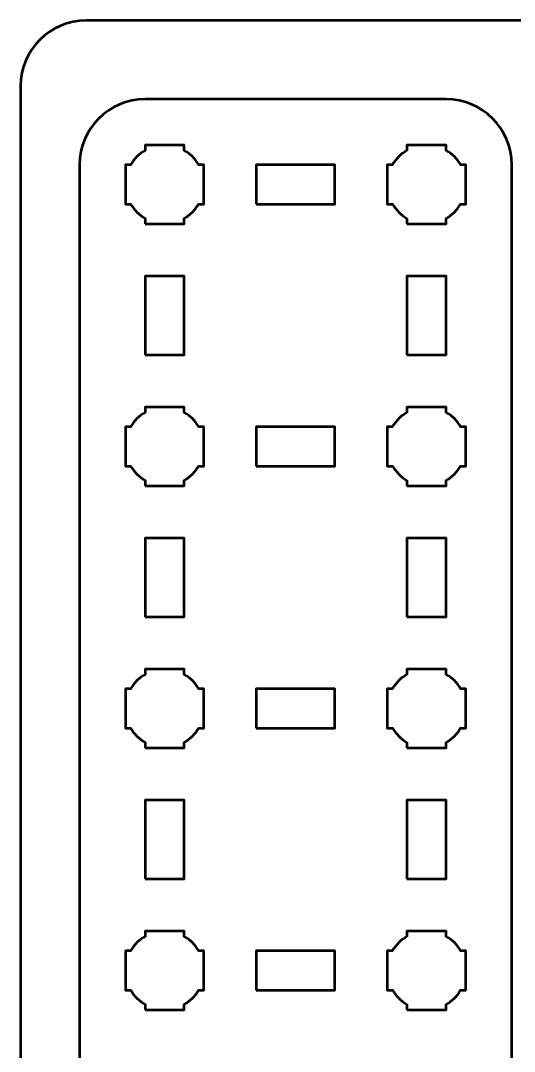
# Model space of a CAD drawing. Header units: centimetres. Extents: x -21 to 0, y -29.7 to 0.
# Drawn here: x -21 to -17.23, y -7.87 to 0 of the extents above; entities that cross this region are included whole.
import ezdxf

# ---------------------------------------------------------------- set-up
doc = ezdxf.new("R2010")
doc.units = ezdxf.units.CM
doc.header["$MEASUREMENT"] = 0
doc.layers.add('Layer 1', color=7, linetype='Continuous')

msp = doc.modelspace()

# ---------------------------------------------------------------- linework, layer by layer
at = {"layer": 'Layer 1', "color": 1, "lineweight": 53}
msp.add_open_spline([(-21.00003, -29.19995), (-21.00003, -29.19995), (-21.00003, -0.49992), (-21.00003, -0.49992), (-21.00003, -0.49992), (-21.00003, -0.22295), (-20.77694, 0.00004), (-20.49994, 0.00004), (-20.49994, 0.00004), (-20.49994, 0.00004), (-0.50008, 0.00004), (-0.50008, 0.00004), (-0.50008, 0.00004), (-0.22294, 0.00004), (0.00002, -0.22295), (0.00002, -0.49992), (0.00002, -0.49992), (0.00002, -0.49992), (0.00002, -29.19995), (0.00002, -29.19995), (0.00002, -29.19995), (0.00002, -29.47695), (-0.22294, -29.70004), (-0.50008, -29.70004), (-0.50008, -29.70004), (-0.50008, -29.70004), (-20.49994, -29.70004), (-20.49994, -29.70004), (-20.49994, -29.70004), (-20.77694, -29.70004), (-21.00003, -29.47695), (-21.00003, -29.19995)], degree=3, knots=[0, 0, 0, 0, 0.125, 0.125, 0.125, 0.125, 0.25, 0.25, 0.25, 0.25, 0.375, 0.375, 0.375, 0.375, 0.5, 0.5, 0.5, 0.5, 0.625, 0.625, 0.625, 0.625, 0.75, 0.75, 0.75, 0.75, 0.875, 0.875, 0.875, 0.875, 1, 1, 1, 1], dxfattribs=at)
at = {"layer": 'Layer 1', "color": 3, "lineweight": 53}
msp.add_open_spline([(-17.74994, -15.89996), (-17.74994, -15.89996), (-20.04994, -15.89996), (-20.04994, -15.89996), (-20.04994, -15.89996), (-20.32603, -15.89996), (-20.54994, -15.67605), (-20.54994, -15.39996), (-20.54994, -15.39996), (-20.54994, -15.39996), (-20.54994, -1.09996), (-20.54994, -1.09996), (-20.54994, -1.09996), (-20.54994, -0.82387), (-20.32603, -0.59996), (-20.04994, -0.59996), (-20.04994, -0.59996), (-20.04994, -0.59996), (-17.74994, -0.59996), (-17.74994, -0.59996), (-17.74994, -0.59996), (-17.47385, -0.59996), (-17.24994, -0.82387), (-17.24994, -1.09996), (-17.24994, -1.09996), (-17.24994, -1.09996), (-17.24994, -15.39996), (-17.24994, -15.39996), (-17.24994, -15.39996), (-17.24994, -15.67605), (-17.47385, -15.89996), (-17.74994, -15.89996)], degree=3, knots=[0, 0, 0, 0, 0.125, 0.125, 0.125, 0.125, 0.25, 0.25, 0.25, 0.25, 0.375, 0.375, 0.375, 0.375, 0.5, 0.5, 0.5, 0.5, 0.625, 0.625, 0.625, 0.625, 0.75, 0.75, 0.75, 0.75, 0.875, 0.875, 0.875, 0.875, 1, 1, 1, 1], dxfattribs=at)
at = {"layer": 'Layer 1', "lineweight": 53}
for points, knots in [([(-20.04994, -1.54996), (-20.04994, -1.54996), (-20.04994, -1.50981), (-20.04994, -1.50981), (-20.04994, -1.50981), (-20.09547, -1.48346), (-20.13344, -1.44549), (-20.15979, -1.39996), (-20.15979, -1.39996), (-20.15979, -1.39996), (-20.19994, -1.39996), (-20.19994, -1.39996), (-20.19994, -1.39996), (-20.19994, -1.39996), (-20.19994, -1.24996), (-20.19994, -1.24996), (-20.19994, -1.24996), (-20.19994, -1.24996), (-20.19994, -1.09996), (-20.19994, -1.09996), (-20.19994, -1.09996), (-20.19994, -1.09996), (-20.15979, -1.09996), (-20.15979, -1.09996), (-20.15979, -1.09996), (-20.13344, -1.05443), (-20.09547, -1.01646), (-20.04994, -0.99011), (-20.04994, -0.99011), (-20.04994, -0.99011), (-20.04994, -0.94996), (-20.04994, -0.94996), (-20.04994, -0.94996), (-20.04994, -0.94996), (-19.89994, -0.94996), (-19.89994, -0.94996), (-19.89994, -0.94996), (-19.89994, -0.94996), (-19.74994, -0.94996), (-19.74994, -0.94996), (-19.74994, -0.94996), (-19.74994, -0.94996), (-19.74994, -0.99011), (-19.74994, -0.99011), (-19.74994, -0.99011), (-19.70441, -1.01646), (-19.66644, -1.05443), (-19.64009, -1.09996), (-19.64009, -1.09996), (-19.64009, -1.09996), (-19.59994, -1.09996), (-19.59994, -1.09996), (-19.59994, -1.09996), (-19.59994, -1.09996), (-19.59994, -1.24996), (-19.59994, -1.24996), (-19.59994, -1.24996), (-19.59994, -1.24996), (-19.59994, -1.39996), (-19.59994, -1.39996), (-19.59994, -1.39996), (-19.59994, -1.39996), (-19.64009, -1.39996), (-19.64009, -1.39996), (-19.64009, -1.39996), (-19.66644, -1.44549), (-19.70441, -1.48346), (-19.74994, -1.50981), (-19.74994, -1.50981), (-19.74994, -1.50981), (-19.74994, -1.54996), (-19.74994, -1.54996), (-19.74994, -1.54996), (-19.74994, -1.54996), (-19.89994, -1.54996), (-19.89994, -1.54996), (-19.89994, -1.54996), (-19.89994, -1.54996), (-20.04994, -1.54996), (-20.04994, -1.54996)], [0, 0, 0, 0, 0.05, 0.05, 0.05, 0.05, 0.1, 0.1, 0.1, 0.1, 0.15, 0.15, 0.15, 0.15, 0.2, 0.2, 0.2, 0.2, 0.25, 0.25, 0.25, 0.25, 0.3, 0.3, 0.3, 0.3, 0.35, 0.35, 0.35, 0.35, 0.4, 0.4, 0.4, 0.4, 0.45, 0.45, 0.45, 0.45, 0.5, 0.5, 0.5, 0.5, 0.55, 0.55, 0.55, 0.55, 0.6, 0.6, 0.6, 0.6, 0.65, 0.65, 0.65, 0.65, 0.7, 0.7, 0.7, 0.7, 0.75, 0.75, 0.75, 0.75, 0.8, 0.8, 0.8, 0.8, 0.85, 0.85, 0.85, 0.85, 0.9, 0.9, 0.9, 0.9, 0.95, 0.95, 0.95, 0.95, 1, 1, 1, 1]), ([(-18.04994, -1.54996), (-18.04994, -1.54996), (-18.04994, -1.50981), (-18.04994, -1.50981), (-18.04994, -1.50981), (-18.09547, -1.48346), (-18.13344, -1.44549), (-18.15979, -1.39996), (-18.15979, -1.39996), (-18.15979, -1.39996), (-18.19994, -1.39996), (-18.19994, -1.39996), (-18.19994, -1.39996), (-18.19994, -1.39996), (-18.19994, -1.24996), (-18.19994, -1.24996), (-18.19994, -1.24996), (-18.19994, -1.24996), (-18.19994, -1.09996), (-18.19994, -1.09996), (-18.19994, -1.09996), (-18.19994, -1.09996), (-18.15979, -1.09996), (-18.15979, -1.09996), (-18.15979, -1.09996), (-18.13344, -1.05443), (-18.09547, -1.01646), (-18.04994, -0.99011), (-18.04994, -0.99011), (-18.04994, -0.99011), (-18.04994, -0.94996), (-18.04994, -0.94996), (-18.04994, -0.94996), (-18.04994, -0.94996), (-17.89994, -0.94996), (-17.89994, -0.94996), (-17.89994, -0.94996), (-17.89994, -0.94996), (-17.74994, -0.94996), (-17.74994, -0.94996), (-17.74994, -0.94996), (-17.74994, -0.94996), (-17.74994, -0.99011), (-17.74994, -0.99011), (-17.74994, -0.99011), (-17.70441, -1.01646), (-17.66644, -1.05443), (-17.64009, -1.09996), (-17.64009, -1.09996), (-17.64009, -1.09996), (-17.59994, -1.09996), (-17.59994, -1.09996), (-17.59994, -1.09996), (-17.59994, -1.09996), (-17.59994, -1.24996), (-17.59994, -1.24996), (-17.59994, -1.24996), (-17.59994, -1.24996), (-17.59994, -1.39996), (-17.59994, -1.39996), (-17.59994, -1.39996), (-17.59994, -1.39996), (-17.64009, -1.39996), (-17.64009, -1.39996), (-17.64009, -1.39996), (-17.66644, -1.44549), (-17.70441, -1.48346), (-17.74994, -1.50981), (-17.74994, -1.50981), (-17.74994, -1.50981), (-17.74994, -1.54996), (-17.74994, -1.54996), (-17.74994, -1.54996), (-17.74994, -1.54996), (-17.89994, -1.54996), (-17.89994, -1.54996), (-17.89994, -1.54996), (-17.89994, -1.54996), (-18.04994, -1.54996), (-18.04994, -1.54996)], [0, 0, 0, 0, 0.05, 0.05, 0.05, 0.05, 0.1, 0.1, 0.1, 0.1, 0.15, 0.15, 0.15, 0.15, 0.2, 0.2, 0.2, 0.2, 0.25, 0.25, 0.25, 0.25, 0.3, 0.3, 0.3, 0.3, 0.35, 0.35, 0.35, 0.35, 0.4, 0.4, 0.4, 0.4, 0.45, 0.45, 0.45, 0.45, 0.5, 0.5, 0.5, 0.5, 0.55, 0.55, 0.55, 0.55, 0.6, 0.6, 0.6, 0.6, 0.65, 0.65, 0.65, 0.65, 0.7, 0.7, 0.7, 0.7, 0.75, 0.75, 0.75, 0.75, 0.8, 0.8, 0.8, 0.8, 0.85, 0.85, 0.85, 0.85, 0.9, 0.9, 0.9, 0.9, 0.95, 0.95, 0.95, 0.95, 1, 1, 1, 1]), ([(-19.19994, -1.39996), (-19.19994, -1.39996), (-19.19994, -1.09996), (-19.19994, -1.09996), (-19.19994, -1.09996), (-19.19994, -1.09996), (-18.59994, -1.09996), (-18.59994, -1.09996), (-18.59994, -1.09996), (-18.59994, -1.09996), (-18.59994, -1.39996), (-18.59994, -1.39996), (-18.59994, -1.39996), (-18.59994, -1.39996), (-19.19994, -1.39996), (-19.19994, -1.39996)], [0, 0, 0, 0, 0.25, 0.25, 0.25, 0.25, 0.5, 0.5, 0.5, 0.5, 0.75, 0.75, 0.75, 0.75, 1, 1, 1, 1]), ([(-20.04994, -2.54996), (-20.04994, -2.54996), (-20.04994, -1.94996), (-20.04994, -1.94996), (-20.04994, -1.94996), (-20.04994, -1.94996), (-19.74994, -1.94996), (-19.74994, -1.94996), (-19.74994, -1.94996), (-19.74994, -1.94996), (-19.74994, -2.54996), (-19.74994, -2.54996), (-19.74994, -2.54996), (-19.74994, -2.54996), (-20.04994, -2.54996), (-20.04994, -2.54996)], [0, 0, 0, 0, 0.25, 0.25, 0.25, 0.25, 0.5, 0.5, 0.5, 0.5, 0.75, 0.75, 0.75, 0.75, 1, 1, 1, 1]), ([(-18.04994, -2.54996), (-18.04994, -2.54996), (-18.04994, -1.94996), (-18.04994, -1.94996), (-18.04994, -1.94996), (-18.04994, -1.94996), (-17.74994, -1.94996), (-17.74994, -1.94996), (-17.74994, -1.94996), (-17.74994, -1.94996), (-17.74994, -2.54996), (-17.74994, -2.54996), (-17.74994, -2.54996), (-17.74994, -2.54996), (-18.04994, -2.54996), (-18.04994, -2.54996)], [0, 0, 0, 0, 0.25, 0.25, 0.25, 0.25, 0.5, 0.5, 0.5, 0.5, 0.75, 0.75, 0.75, 0.75, 1, 1, 1, 1]), ([(-20.04994, -3.54996), (-20.04994, -3.54996), (-20.04994, -3.50981), (-20.04994, -3.50981), (-20.04994, -3.50981), (-20.09547, -3.48346), (-20.13344, -3.44549), (-20.15979, -3.39996), (-20.15979, -3.39996), (-20.15979, -3.39996), (-20.19994, -3.39996), (-20.19994, -3.39996), (-20.19994, -3.39996), (-20.19994, -3.39996), (-20.19994, -3.24996), (-20.19994, -3.24996), (-20.19994, -3.24996), (-20.19994, -3.24996), (-20.19994, -3.09996), (-20.19994, -3.09996), (-20.19994, -3.09996), (-20.19994, -3.09996), (-20.15979, -3.09996), (-20.15979, -3.09996), (-20.15979, -3.09996), (-20.13344, -3.05443), (-20.09547, -3.01646), (-20.04994, -2.99011), (-20.04994, -2.99011), (-20.04994, -2.99011), (-20.04994, -2.94996), (-20.04994, -2.94996), (-20.04994, -2.94996), (-20.04994, -2.94996), (-19.89994, -2.94996), (-19.89994, -2.94996), (-19.89994, -2.94996), (-19.89994, -2.94996), (-19.74994, -2.94996), (-19.74994, -2.94996), (-19.74994, -2.94996), (-19.74994, -2.94996), (-19.74994, -2.99011), (-19.74994, -2.99011), (-19.74994, -2.99011), (-19.70441, -3.01646), (-19.66644, -3.05443), (-19.64009, -3.09996), (-19.64009, -3.09996), (-19.64009, -3.09996), (-19.59994, -3.09996), (-19.59994, -3.09996), (-19.59994, -3.09996), (-19.59994, -3.09996), (-19.59994, -3.24996), (-19.59994, -3.24996), (-19.59994, -3.24996), (-19.59994, -3.24996), (-19.59994, -3.39996), (-19.59994, -3.39996), (-19.59994, -3.39996), (-19.59994, -3.39996), (-19.64009, -3.39996), (-19.64009, -3.39996), (-19.64009, -3.39996), (-19.66644, -3.44549), (-19.70441, -3.48346), (-19.74994, -3.50981), (-19.74994, -3.50981), (-19.74994, -3.50981), (-19.74994, -3.54996), (-19.74994, -3.54996), (-19.74994, -3.54996), (-19.74994, -3.54996), (-19.89994, -3.54996), (-19.89994, -3.54996), (-19.89994, -3.54996), (-19.89994, -3.54996), (-20.04994, -3.54996), (-20.04994, -3.54996)], [0, 0, 0, 0, 0.05, 0.05, 0.05, 0.05, 0.1, 0.1, 0.1, 0.1, 0.15, 0.15, 0.15, 0.15, 0.2, 0.2, 0.2, 0.2, 0.25, 0.25, 0.25, 0.25, 0.3, 0.3, 0.3, 0.3, 0.35, 0.35, 0.35, 0.35, 0.4, 0.4, 0.4, 0.4, 0.45, 0.45, 0.45, 0.45, 0.5, 0.5, 0.5, 0.5, 0.55, 0.55, 0.55, 0.55, 0.6, 0.6, 0.6, 0.6, 0.65, 0.65, 0.65, 0.65, 0.7, 0.7, 0.7, 0.7, 0.75, 0.75, 0.75, 0.75, 0.8, 0.8, 0.8, 0.8, 0.85, 0.85, 0.85, 0.85, 0.9, 0.9, 0.9, 0.9, 0.95, 0.95, 0.95, 0.95, 1, 1, 1, 1]), ([(-18.04994, -3.54996), (-18.04994, -3.54996), (-18.04994, -3.50981), (-18.04994, -3.50981), (-18.04994, -3.50981), (-18.09547, -3.48346), (-18.13344, -3.44549), (-18.15979, -3.39996), (-18.15979, -3.39996), (-18.15979, -3.39996), (-18.19994, -3.39996), (-18.19994, -3.39996), (-18.19994, -3.39996), (-18.19994, -3.39996), (-18.19994, -3.24996), (-18.19994, -3.24996), (-18.19994, -3.24996), (-18.19994, -3.24996), (-18.19994, -3.09996), (-18.19994, -3.09996), (-18.19994, -3.09996), (-18.19994, -3.09996), (-18.15979, -3.09996), (-18.15979, -3.09996), (-18.15979, -3.09996), (-18.13344, -3.05443), (-18.09547, -3.01646), (-18.04994, -2.99011), (-18.04994, -2.99011), (-18.04994, -2.99011), (-18.04994, -2.94996), (-18.04994, -2.94996), (-18.04994, -2.94996), (-18.04994, -2.94996), (-17.89994, -2.94996), (-17.89994, -2.94996), (-17.89994, -2.94996), (-17.89994, -2.94996), (-17.74994, -2.94996), (-17.74994, -2.94996), (-17.74994, -2.94996), (-17.74994, -2.94996), (-17.74994, -2.99011), (-17.74994, -2.99011), (-17.74994, -2.99011), (-17.70441, -3.01646), (-17.66644, -3.05443), (-17.64009, -3.09996), (-17.64009, -3.09996), (-17.64009, -3.09996), (-17.59994, -3.09996), (-17.59994, -3.09996), (-17.59994, -3.09996), (-17.59994, -3.09996), (-17.59994, -3.24996), (-17.59994, -3.24996), (-17.59994, -3.24996), (-17.59994, -3.24996), (-17.59994, -3.39996), (-17.59994, -3.39996), (-17.59994, -3.39996), (-17.59994, -3.39996), (-17.64009, -3.39996), (-17.64009, -3.39996), (-17.64009, -3.39996), (-17.66644, -3.44549), (-17.70441, -3.48346), (-17.74994, -3.50981), (-17.74994, -3.50981), (-17.74994, -3.50981), (-17.74994, -3.54996), (-17.74994, -3.54996), (-17.74994, -3.54996), (-17.74994, -3.54996), (-17.89994, -3.54996), (-17.89994, -3.54996), (-17.89994, -3.54996), (-17.89994, -3.54996), (-18.04994, -3.54996), (-18.04994, -3.54996)], [0, 0, 0, 0, 0.05, 0.05, 0.05, 0.05, 0.1, 0.1, 0.1, 0.1, 0.15, 0.15, 0.15, 0.15, 0.2, 0.2, 0.2, 0.2, 0.25, 0.25, 0.25, 0.25, 0.3, 0.3, 0.3, 0.3, 0.35, 0.35, 0.35, 0.35, 0.4, 0.4, 0.4, 0.4, 0.45, 0.45, 0.45, 0.45, 0.5, 0.5, 0.5, 0.5, 0.55, 0.55, 0.55, 0.55, 0.6, 0.6, 0.6, 0.6, 0.65, 0.65, 0.65, 0.65, 0.7, 0.7, 0.7, 0.7, 0.75, 0.75, 0.75, 0.75, 0.8, 0.8, 0.8, 0.8, 0.85, 0.85, 0.85, 0.85, 0.9, 0.9, 0.9, 0.9, 0.95, 0.95, 0.95, 0.95, 1, 1, 1, 1]), ([(-19.19994, -3.39996), (-19.19994, -3.39996), (-19.19994, -3.09996), (-19.19994, -3.09996), (-19.19994, -3.09996), (-19.19994, -3.09996), (-18.59994, -3.09996), (-18.59994, -3.09996), (-18.59994, -3.09996), (-18.59994, -3.09996), (-18.59994, -3.39996), (-18.59994, -3.39996), (-18.59994, -3.39996), (-18.59994, -3.39996), (-19.19994, -3.39996), (-19.19994, -3.39996)], [0, 0, 0, 0, 0.25, 0.25, 0.25, 0.25, 0.5, 0.5, 0.5, 0.5, 0.75, 0.75, 0.75, 0.75, 1, 1, 1, 1]), ([(-20.04994, -4.54996), (-20.04994, -4.54996), (-20.04994, -3.94996), (-20.04994, -3.94996), (-20.04994, -3.94996), (-20.04994, -3.94996), (-19.74994, -3.94996), (-19.74994, -3.94996), (-19.74994, -3.94996), (-19.74994, -3.94996), (-19.74994, -4.54996), (-19.74994, -4.54996), (-19.74994, -4.54996), (-19.74994, -4.54996), (-20.04994, -4.54996), (-20.04994, -4.54996)], [0, 0, 0, 0, 0.25, 0.25, 0.25, 0.25, 0.5, 0.5, 0.5, 0.5, 0.75, 0.75, 0.75, 0.75, 1, 1, 1, 1]), ([(-18.04994, -4.54996), (-18.04994, -4.54996), (-18.04994, -3.94996), (-18.04994, -3.94996), (-18.04994, -3.94996), (-18.04994, -3.94996), (-17.74994, -3.94996), (-17.74994, -3.94996), (-17.74994, -3.94996), (-17.74994, -3.94996), (-17.74994, -4.54996), (-17.74994, -4.54996), (-17.74994, -4.54996), (-17.74994, -4.54996), (-18.04994, -4.54996), (-18.04994, -4.54996)], [0, 0, 0, 0, 0.25, 0.25, 0.25, 0.25, 0.5, 0.5, 0.5, 0.5, 0.75, 0.75, 0.75, 0.75, 1, 1, 1, 1]), ([(-20.04994, -5.54996), (-20.04994, -5.54996), (-20.04994, -5.50981), (-20.04994, -5.50981), (-20.04994, -5.50981), (-20.09547, -5.48346), (-20.13344, -5.44549), (-20.15979, -5.39996), (-20.15979, -5.39996), (-20.15979, -5.39996), (-20.19994, -5.39996), (-20.19994, -5.39996), (-20.19994, -5.39996), (-20.19994, -5.39996), (-20.19994, -5.24996), (-20.19994, -5.24996), (-20.19994, -5.24996), (-20.19994, -5.24996), (-20.19994, -5.09996), (-20.19994, -5.09996), (-20.19994, -5.09996), (-20.19994, -5.09996), (-20.15979, -5.09996), (-20.15979, -5.09996), (-20.15979, -5.09996), (-20.13344, -5.05443), (-20.09547, -5.01646), (-20.04994, -4.99011), (-20.04994, -4.99011), (-20.04994, -4.99011), (-20.04994, -4.94996), (-20.04994, -4.94996), (-20.04994, -4.94996), (-20.04994, -4.94996), (-19.89994, -4.94996), (-19.89994, -4.94996), (-19.89994, -4.94996), (-19.89994, -4.94996), (-19.74994, -4.94996), (-19.74994, -4.94996), (-19.74994, -4.94996), (-19.74994, -4.94996), (-19.74994, -4.99011), (-19.74994, -4.99011), (-19.74994, -4.99011), (-19.70441, -5.01646), (-19.66644, -5.05443), (-19.64009, -5.09996), (-19.64009, -5.09996), (-19.64009, -5.09996), (-19.59994, -5.09996), (-19.59994, -5.09996), (-19.59994, -5.09996), (-19.59994, -5.09996), (-19.59994, -5.24996), (-19.59994, -5.24996), (-19.59994, -5.24996), (-19.59994, -5.24996), (-19.59994, -5.39996), (-19.59994, -5.39996), (-19.59994, -5.39996), (-19.59994, -5.39996), (-19.64009, -5.39996), (-19.64009, -5.39996), (-19.64009, -5.39996), (-19.66644, -5.44549), (-19.70441, -5.48346), (-19.74994, -5.50981), (-19.74994, -5.50981), (-19.74994, -5.50981), (-19.74994, -5.54996), (-19.74994, -5.54996), (-19.74994, -5.54996), (-19.74994, -5.54996), (-19.89994, -5.54996), (-19.89994, -5.54996), (-19.89994, -5.54996), (-19.89994, -5.54996), (-20.04994, -5.54996), (-20.04994, -5.54996)], [0, 0, 0, 0, 0.05, 0.05, 0.05, 0.05, 0.1, 0.1, 0.1, 0.1, 0.15, 0.15, 0.15, 0.15, 0.2, 0.2, 0.2, 0.2, 0.25, 0.25, 0.25, 0.25, 0.3, 0.3, 0.3, 0.3, 0.35, 0.35, 0.35, 0.35, 0.4, 0.4, 0.4, 0.4, 0.45, 0.45, 0.45, 0.45, 0.5, 0.5, 0.5, 0.5, 0.55, 0.55, 0.55, 0.55, 0.6, 0.6, 0.6, 0.6, 0.65, 0.65, 0.65, 0.65, 0.7, 0.7, 0.7, 0.7, 0.75, 0.75, 0.75, 0.75, 0.8, 0.8, 0.8, 0.8, 0.85, 0.85, 0.85, 0.85, 0.9, 0.9, 0.9, 0.9, 0.95, 0.95, 0.95, 0.95, 1, 1, 1, 1]), ([(-18.04994, -5.54996), (-18.04994, -5.54996), (-18.04994, -5.50981), (-18.04994, -5.50981), (-18.04994, -5.50981), (-18.09547, -5.48346), (-18.13344, -5.44549), (-18.15979, -5.39996), (-18.15979, -5.39996), (-18.15979, -5.39996), (-18.19994, -5.39996), (-18.19994, -5.39996), (-18.19994, -5.39996), (-18.19994, -5.39996), (-18.19994, -5.24996), (-18.19994, -5.24996), (-18.19994, -5.24996), (-18.19994, -5.24996), (-18.19994, -5.09996), (-18.19994, -5.09996), (-18.19994, -5.09996), (-18.19994, -5.09996), (-18.15979, -5.09996), (-18.15979, -5.09996), (-18.15979, -5.09996), (-18.13344, -5.05443), (-18.09547, -5.01646), (-18.04994, -4.99011), (-18.04994, -4.99011), (-18.04994, -4.99011), (-18.04994, -4.94996), (-18.04994, -4.94996), (-18.04994, -4.94996), (-18.04994, -4.94996), (-17.89994, -4.94996), (-17.89994, -4.94996), (-17.89994, -4.94996), (-17.89994, -4.94996), (-17.74994, -4.94996), (-17.74994, -4.94996), (-17.74994, -4.94996), (-17.74994, -4.94996), (-17.74994, -4.99011), (-17.74994, -4.99011), (-17.74994, -4.99011), (-17.70441, -5.01646), (-17.66644, -5.05443), (-17.64009, -5.09996), (-17.64009, -5.09996), (-17.64009, -5.09996), (-17.59994, -5.09996), (-17.59994, -5.09996), (-17.59994, -5.09996), (-17.59994, -5.09996), (-17.59994, -5.24996), (-17.59994, -5.24996), (-17.59994, -5.24996), (-17.59994, -5.24996), (-17.59994, -5.39996), (-17.59994, -5.39996), (-17.59994, -5.39996), (-17.59994, -5.39996), (-17.64009, -5.39996), (-17.64009, -5.39996), (-17.64009, -5.39996), (-17.66644, -5.44549), (-17.70441, -5.48346), (-17.74994, -5.50981), (-17.74994, -5.50981), (-17.74994, -5.50981), (-17.74994, -5.54996), (-17.74994, -5.54996), (-17.74994, -5.54996), (-17.74994, -5.54996), (-17.89994, -5.54996), (-17.89994, -5.54996), (-17.89994, -5.54996), (-17.89994, -5.54996), (-18.04994, -5.54996), (-18.04994, -5.54996)], [0, 0, 0, 0, 0.05, 0.05, 0.05, 0.05, 0.1, 0.1, 0.1, 0.1, 0.15, 0.15, 0.15, 0.15, 0.2, 0.2, 0.2, 0.2, 0.25, 0.25, 0.25, 0.25, 0.3, 0.3, 0.3, 0.3, 0.35, 0.35, 0.35, 0.35, 0.4, 0.4, 0.4, 0.4, 0.45, 0.45, 0.45, 0.45, 0.5, 0.5, 0.5, 0.5, 0.55, 0.55, 0.55, 0.55, 0.6, 0.6, 0.6, 0.6, 0.65, 0.65, 0.65, 0.65, 0.7, 0.7, 0.7, 0.7, 0.75, 0.75, 0.75, 0.75, 0.8, 0.8, 0.8, 0.8, 0.85, 0.85, 0.85, 0.85, 0.9, 0.9, 0.9, 0.9, 0.95, 0.95, 0.95, 0.95, 1, 1, 1, 1]), ([(-19.19994, -5.39996), (-19.19994, -5.39996), (-19.19994, -5.09996), (-19.19994, -5.09996), (-19.19994, -5.09996), (-19.19994, -5.09996), (-18.59994, -5.09996), (-18.59994, -5.09996), (-18.59994, -5.09996), (-18.59994, -5.09996), (-18.59994, -5.39996), (-18.59994, -5.39996), (-18.59994, -5.39996), (-18.59994, -5.39996), (-19.19994, -5.39996), (-19.19994, -5.39996)], [0, 0, 0, 0, 0.25, 0.25, 0.25, 0.25, 0.5, 0.5, 0.5, 0.5, 0.75, 0.75, 0.75, 0.75, 1, 1, 1, 1]), ([(-20.04994, -6.54996), (-20.04994, -6.54996), (-20.04994, -5.94996), (-20.04994, -5.94996), (-20.04994, -5.94996), (-20.04994, -5.94996), (-19.74994, -5.94996), (-19.74994, -5.94996), (-19.74994, -5.94996), (-19.74994, -5.94996), (-19.74994, -6.54996), (-19.74994, -6.54996), (-19.74994, -6.54996), (-19.74994, -6.54996), (-20.04994, -6.54996), (-20.04994, -6.54996)], [0, 0, 0, 0, 0.25, 0.25, 0.25, 0.25, 0.5, 0.5, 0.5, 0.5, 0.75, 0.75, 0.75, 0.75, 1, 1, 1, 1]), ([(-18.04994, -6.54996), (-18.04994, -6.54996), (-18.04994, -5.94996), (-18.04994, -5.94996), (-18.04994, -5.94996), (-18.04994, -5.94996), (-17.74994, -5.94996), (-17.74994, -5.94996), (-17.74994, -5.94996), (-17.74994, -5.94996), (-17.74994, -6.54996), (-17.74994, -6.54996), (-17.74994, -6.54996), (-17.74994, -6.54996), (-18.04994, -6.54996), (-18.04994, -6.54996)], [0, 0, 0, 0, 0.25, 0.25, 0.25, 0.25, 0.5, 0.5, 0.5, 0.5, 0.75, 0.75, 0.75, 0.75, 1, 1, 1, 1]), ([(-20.04994, -7.54996), (-20.04994, -7.54996), (-20.04994, -7.50981), (-20.04994, -7.50981), (-20.04994, -7.50981), (-20.09547, -7.48346), (-20.13344, -7.44549), (-20.15979, -7.39996), (-20.15979, -7.39996), (-20.15979, -7.39996), (-20.19994, -7.39996), (-20.19994, -7.39996), (-20.19994, -7.39996), (-20.19994, -7.39996), (-20.19994, -7.24996), (-20.19994, -7.24996), (-20.19994, -7.24996), (-20.19994, -7.24996), (-20.19994, -7.09996), (-20.19994, -7.09996), (-20.19994, -7.09996), (-20.19994, -7.09996), (-20.15979, -7.09996), (-20.15979, -7.09996), (-20.15979, -7.09996), (-20.13344, -7.05443), (-20.09547, -7.01646), (-20.04994, -6.99011), (-20.04994, -6.99011), (-20.04994, -6.99011), (-20.04994, -6.94996), (-20.04994, -6.94996), (-20.04994, -6.94996), (-20.04994, -6.94996), (-19.89994, -6.94996), (-19.89994, -6.94996), (-19.89994, -6.94996), (-19.89994, -6.94996), (-19.74994, -6.94996), (-19.74994, -6.94996), (-19.74994, -6.94996), (-19.74994, -6.94996), (-19.74994, -6.99011), (-19.74994, -6.99011), (-19.74994, -6.99011), (-19.70441, -7.01646), (-19.66644, -7.05443), (-19.64009, -7.09996), (-19.64009, -7.09996), (-19.64009, -7.09996), (-19.59994, -7.09996), (-19.59994, -7.09996), (-19.59994, -7.09996), (-19.59994, -7.09996), (-19.59994, -7.24996), (-19.59994, -7.24996), (-19.59994, -7.24996), (-19.59994, -7.24996), (-19.59994, -7.39996), (-19.59994, -7.39996), (-19.59994, -7.39996), (-19.59994, -7.39996), (-19.64009, -7.39996), (-19.64009, -7.39996), (-19.64009, -7.39996), (-19.66644, -7.44549), (-19.70441, -7.48346), (-19.74994, -7.50981), (-19.74994, -7.50981), (-19.74994, -7.50981), (-19.74994, -7.54996), (-19.74994, -7.54996), (-19.74994, -7.54996), (-19.74994, -7.54996), (-19.89994, -7.54996), (-19.89994, -7.54996), (-19.89994, -7.54996), (-19.89994, -7.54996), (-20.04994, -7.54996), (-20.04994, -7.54996)], [0, 0, 0, 0, 0.05, 0.05, 0.05, 0.05, 0.1, 0.1, 0.1, 0.1, 0.15, 0.15, 0.15, 0.15, 0.2, 0.2, 0.2, 0.2, 0.25, 0.25, 0.25, 0.25, 0.3, 0.3, 0.3, 0.3, 0.35, 0.35, 0.35, 0.35, 0.4, 0.4, 0.4, 0.4, 0.45, 0.45, 0.45, 0.45, 0.5, 0.5, 0.5, 0.5, 0.55, 0.55, 0.55, 0.55, 0.6, 0.6, 0.6, 0.6, 0.65, 0.65, 0.65, 0.65, 0.7, 0.7, 0.7, 0.7, 0.75, 0.75, 0.75, 0.75, 0.8, 0.8, 0.8, 0.8, 0.85, 0.85, 0.85, 0.85, 0.9, 0.9, 0.9, 0.9, 0.95, 0.95, 0.95, 0.95, 1, 1, 1, 1]), ([(-18.04994, -7.54996), (-18.04994, -7.54996), (-18.04994, -7.50981), (-18.04994, -7.50981), (-18.04994, -7.50981), (-18.09547, -7.48346), (-18.13344, -7.44549), (-18.15979, -7.39996), (-18.15979, -7.39996), (-18.15979, -7.39996), (-18.19994, -7.39996), (-18.19994, -7.39996), (-18.19994, -7.39996), (-18.19994, -7.39996), (-18.19994, -7.24996), (-18.19994, -7.24996), (-18.19994, -7.24996), (-18.19994, -7.24996), (-18.19994, -7.09996), (-18.19994, -7.09996), (-18.19994, -7.09996), (-18.19994, -7.09996), (-18.15979, -7.09996), (-18.15979, -7.09996), (-18.15979, -7.09996), (-18.13344, -7.05443), (-18.09547, -7.01646), (-18.04994, -6.99011), (-18.04994, -6.99011), (-18.04994, -6.99011), (-18.04994, -6.94996), (-18.04994, -6.94996), (-18.04994, -6.94996), (-18.04994, -6.94996), (-17.89994, -6.94996), (-17.89994, -6.94996), (-17.89994, -6.94996), (-17.89994, -6.94996), (-17.74994, -6.94996), (-17.74994, -6.94996), (-17.74994, -6.94996), (-17.74994, -6.94996), (-17.74994, -6.99011), (-17.74994, -6.99011), (-17.74994, -6.99011), (-17.70441, -7.01646), (-17.66644, -7.05443), (-17.64009, -7.09996), (-17.64009, -7.09996), (-17.64009, -7.09996), (-17.59994, -7.09996), (-17.59994, -7.09996), (-17.59994, -7.09996), (-17.59994, -7.09996), (-17.59994, -7.24996), (-17.59994, -7.24996), (-17.59994, -7.24996), (-17.59994, -7.24996), (-17.59994, -7.39996), (-17.59994, -7.39996), (-17.59994, -7.39996), (-17.59994, -7.39996), (-17.64009, -7.39996), (-17.64009, -7.39996), (-17.64009, -7.39996), (-17.66644, -7.44549), (-17.70441, -7.48346), (-17.74994, -7.50981), (-17.74994, -7.50981), (-17.74994, -7.50981), (-17.74994, -7.54996), (-17.74994, -7.54996), (-17.74994, -7.54996), (-17.74994, -7.54996), (-17.89994, -7.54996), (-17.89994, -7.54996), (-17.89994, -7.54996), (-17.89994, -7.54996), (-18.04994, -7.54996), (-18.04994, -7.54996)], [0, 0, 0, 0, 0.05, 0.05, 0.05, 0.05, 0.1, 0.1, 0.1, 0.1, 0.15, 0.15, 0.15, 0.15, 0.2, 0.2, 0.2, 0.2, 0.25, 0.25, 0.25, 0.25, 0.3, 0.3, 0.3, 0.3, 0.35, 0.35, 0.35, 0.35, 0.4, 0.4, 0.4, 0.4, 0.45, 0.45, 0.45, 0.45, 0.5, 0.5, 0.5, 0.5, 0.55, 0.55, 0.55, 0.55, 0.6, 0.6, 0.6, 0.6, 0.65, 0.65, 0.65, 0.65, 0.7, 0.7, 0.7, 0.7, 0.75, 0.75, 0.75, 0.75, 0.8, 0.8, 0.8, 0.8, 0.85, 0.85, 0.85, 0.85, 0.9, 0.9, 0.9, 0.9, 0.95, 0.95, 0.95, 0.95, 1, 1, 1, 1]), ([(-19.19994, -7.39996), (-19.19994, -7.39996), (-19.19994, -7.09996), (-19.19994, -7.09996), (-19.19994, -7.09996), (-19.19994, -7.09996), (-18.59994, -7.09996), (-18.59994, -7.09996), (-18.59994, -7.09996), (-18.59994, -7.09996), (-18.59994, -7.39996), (-18.59994, -7.39996), (-18.59994, -7.39996), (-18.59994, -7.39996), (-19.19994, -7.39996), (-19.19994, -7.39996)], [0, 0, 0, 0, 0.25, 0.25, 0.25, 0.25, 0.5, 0.5, 0.5, 0.5, 0.75, 0.75, 0.75, 0.75, 1, 1, 1, 1])]:
    msp.add_open_spline(points, degree=3, knots=knots, dxfattribs=at)

doc.saveas('drawing.dxf')
